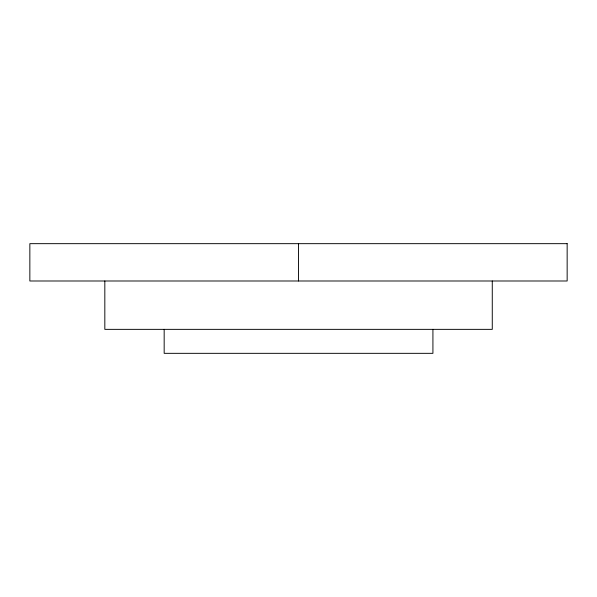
<?xml version="1.0" encoding="UTF-8"?>
<svg xmlns="http://www.w3.org/2000/svg" width="597" height="597" viewBox="0 0 597 597"><rect width="100%" height="100%" fill="white"/><g stroke="black" fill="none" stroke-linecap="round" stroke-linejoin="round"><path stroke-width="0.9" d="M492.271 280.993L492.271 329.357L104.826 329.357L104.826 280.993M432.922 329.357L432.922 353.334L164.168 353.334L164.168 329.357M298.5 243.666L298.5 280.993M567.15 243.666L29.85 243.666L29.85 280.993L567.15 280.993L567.15 243.666"/></g></svg>
